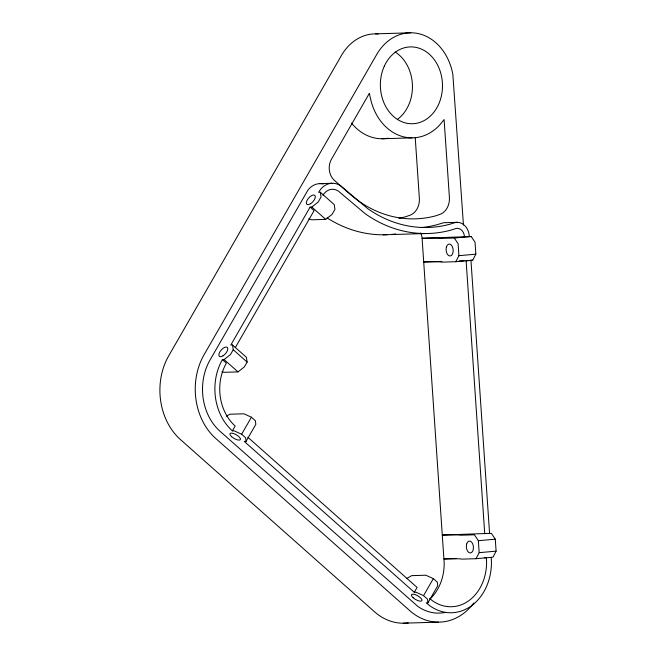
<?xml version="1.0" encoding="UTF-8"?>
<svg xmlns="http://www.w3.org/2000/svg" width="656" height="656" viewBox="0 0 656 656"><rect width="100%" height="100%" fill="white"/><g stroke="black" fill="none" stroke-linecap="round" stroke-linejoin="round"><path stroke-width="0.98" d="M441.882 261.424L423.71 261.965A93.988 2.624 -3.9 0 1 441.603 262.138L455.789 261.719L458.921 255.676L458.101 243.704L454.305 238.038L439.987 238.464A93.988 2.624 -3.9 0 0 422.095 238.284L421.857 236.463A8.782 7.101 88.3 0 0 420.504 232.987M455.789 261.719L472.714 260.219L475.846 254.175L475.026 242.203L471.229 236.537L422.095 238.284L444.178 562.938A45.01 36.375 88.3 0 1 430.213 598.813M476.043 558.707L479.175 552.664L478.355 540.692L474.419 534.812L460.233 535.23A93.988 2.624 -3.9 0 0 442.333 535.058L491.344 533.312L495.288 539.191L496.1 551.163L492.976 557.206L476.043 558.707L461.865 559.125A93.988 2.624 -3.9 0 0 443.964 558.953L456.084 558.592M469.335 236.595L468.999 233.897A14.801 11.964 88.3 0 0 455.813 222.4L449.385 224.36A142.59 115.251 88.3 0 1 367.606 208.542L340.612 185.779A20.992 16.966 88.3 0 0 320.251 189.822L318.619 192.315L320.325 192.265L321.063 197.021L318.144 202.089L311.821 207.058L310.116 207.107L230.805 345.04L232.503 344.982L246.394 357.307L247.132 362.063L244.335 366.925L238.005 371.895L223.885 372.313A93.988 33.53 29.9 0 0 221.974 371.649M232.503 344.982L233.241 349.738L230.445 354.601L224.114 359.57L222.417 359.619A51.029 41.246 88.3 0 0 232.372 430.877L234.135 430.82L241.638 434.239L245.606 437.757L246.041 441.381L244.27 441.439L414.28 592.286L416.043 592.237L423.546 595.648L427.515 599.166L427.95 602.798L426.179 602.848L430.098 605.972A51.02 41.238 88.3 0 0 491.442 561.667L491.213 557.313M235.274 347.672L314.085 210.625L310.116 207.107M232.372 430.877L235.168 426.015A45.026 36.392 88.3 0 1 226.377 363.145L222.417 359.619M241.638 434.239L251.428 417.216L243.925 413.805L229.739 414.223A93.988 44.034 -48.4 0 1 226.394 416.191M246.041 441.381L255.824 424.366L255.389 420.742L251.428 417.216M414.28 592.286L417.077 587.423L247.837 437.249M423.546 595.648L433.329 578.633L425.834 575.214L411.648 575.64A93.988 44.034 -48.4 0 1 406.638 578.526M427.95 602.798L437.732 585.775L437.298 582.151L433.329 578.633M322.998 195.209L323.834 193.955A14.973 12.103 88.3 0 1 338.357 191.068L365.236 213.749A148.6 120.105 88.3 0 0 450.467 230.24L456.437 228.378A8.782 7.101 88.3 0 1 464.268 235.201L464.497 237.021M308.73 218.809A93.988 33.53 29.9 0 1 311.584 219.801L325.704 219.375L332.034 214.405L334.945 209.346L334.207 204.59L320.325 192.265M454.305 238.038L471.229 236.537M458.921 255.676L475.846 254.175M472.714 260.219L466.113 260.703L484.743 533.787M478.355 540.692L495.288 539.191M479.175 552.664L496.1 551.163M375.478 33.858L410.812 32.8M381.997 138.76L412.042 137.858M319.677 183.631L332.043 183.262M457.56 222.31L445.194 222.679A14.801 11.964 88.3 0 0 443.44 222.769L437.019 224.729A142.59 115.251 88.3 0 1 421.127 227.534M383.12 234.799L425.531 233.536M459.044 260.908L464.095 260.76M484.349 557.748L486.367 557.69L486.588 561.675A45.01 36.375 88.3 0 1 432.468 600.757L429.672 598.543M403.202 623.2L438.536 622.142M311.821 207.058L325.704 219.375M233.241 349.738L247.132 362.063M224.114 359.57L238.005 371.895M470.951 260.268L489.573 533.361M463.456 225.106L452.837 74.317A52.546 42.468 88.3 0 0 419.66 33.915A52.546 42.468 88.3 0 0 376.7 54.514L204.098 354.707A60.04 48.528 88.3 0 0 215.808 438.536L409.877 610.736A60.04 48.528 88.3 0 0 473.804 602.987M415.223 137.612L419.356 198.227A16.523 13.358 88.3 0 1 409.697 215.357L405.359 216.808A133.578 107.961 88.3 0 1 398.889 218.276M445.301 612.401A51.02 41.238 88.3 0 1 417.733 606.341L220.006 431.246A51.029 41.246 88.3 0 1 210.043 359.988L307.885 190.183A20.992 16.966 88.3 0 1 323.359 184M378.143 33.956A52.529 42.46 88.3 0 0 341.374 55.571L168.756 355.765A60.04 48.528 88.3 0 0 180.474 439.594L374.543 611.794A60.04 48.528 88.3 0 0 408.27 622.864M388.196 138.178A52.546 42.468 88.3 0 1 351.468 123.041M386.991 234.717A148.6 120.105 88.3 0 1 327.098 217.899M395.666 233.962A148.6 120.105 88.3 0 1 391.821 234.397M395.092 51.963A38.425 31.053 88.3 0 1 412.427 85.149A38.425 31.053 88.3 0 1 397.306 119.458M369.336 93.398L331.411 159.342A15.006 12.128 88.3 0 0 334.347 180.302L349.222 193.504A133.578 107.961 88.3 0 0 435.395 215.914L439.733 214.463A16.523 13.358 88.3 0 0 449.401 197.333L444.096 119.548L440.299 124.312A52.546 42.468 88.3 0 1 371.222 101.639L369.336 93.398M384.301 66.174A38.425 31.053 88.3 0 0 411.87 123.746A38.425 31.053 88.3 0 0 438.101 66.059A38.425 31.053 88.3 0 0 384.301 66.174M466.629 544.111A6.002 3.534 84.9 0 0 470.295 553A6.002 3.534 84.9 0 0 472.746 543.931A6.002 3.534 84.9 0 0 466.629 544.111M446.367 247.123A6.002 3.534 84.9 0 0 450.041 256.012A6.002 3.534 84.9 0 0 452.492 246.943A6.002 3.534 84.9 0 0 446.367 247.123M310.649 203.688A6.002 2.813 -48.4 0 0 314.823 195.332A6.002 2.813 -48.4 0 0 307.024 200.433A6.002 2.813 -48.4 0 0 310.649 203.688M222.991 355.847A6.002 2.813 -48.4 0 0 227.394 347.459A6.002 2.813 -48.4 0 0 219.612 352.313A6.002 2.813 -48.4 0 0 222.991 355.847M231.65 436.716A6.002 2.14 29.9 0 0 240.391 439.61A6.002 2.14 29.9 0 0 233.52 433.509A6.002 2.14 29.9 0 0 231.65 436.716M413.165 597.78A6.002 2.14 29.9 0 0 421.898 600.666A6.002 2.14 29.9 0 0 415.027 594.574A6.002 2.14 29.9 0 0 413.165 597.78"/></g></svg>
